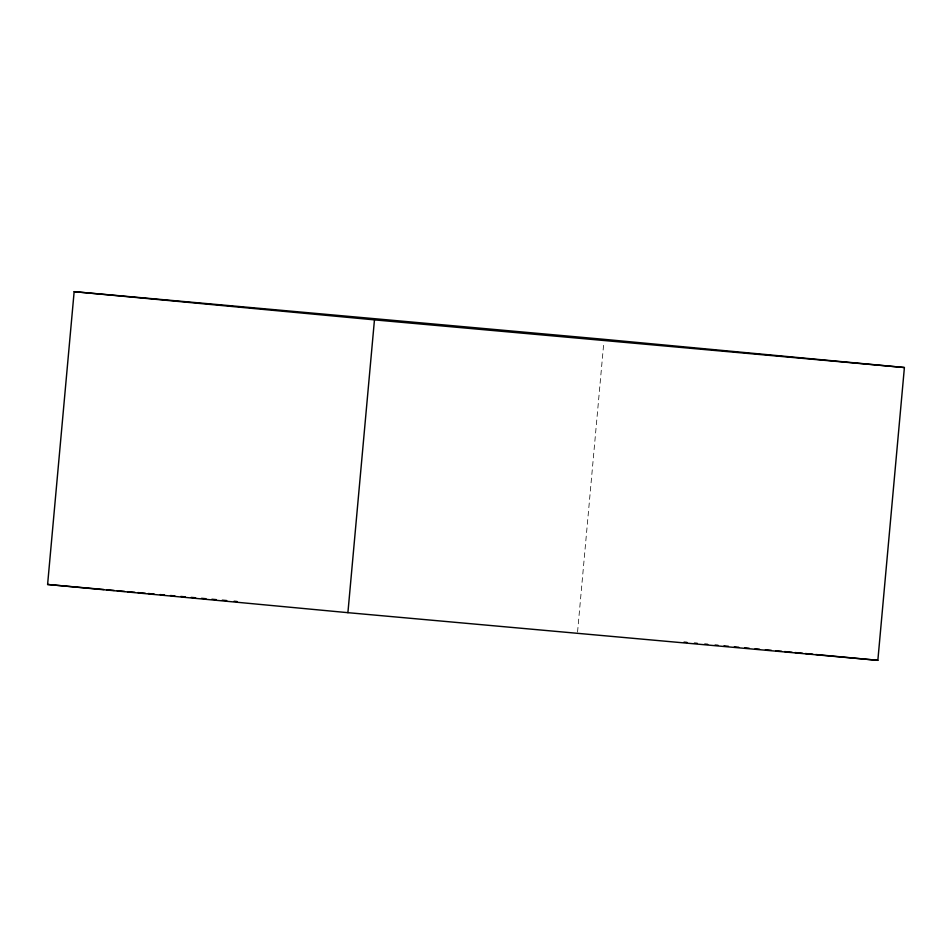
<?xml version="1.0" encoding="UTF-8"?>
<svg xmlns="http://www.w3.org/2000/svg" width="952" height="952" viewBox="0 0 952 952"><rect width="100%" height="100%" fill="white"/><g stroke="black" fill="none" stroke-linecap="round" stroke-linejoin="round"><path stroke-width="0.71" stroke-dasharray="4.76 3.57" d="M577.543 632.128L603.83 342.28"/><path stroke-width="1.43" d="M47.6 584.468L74.149 291.669L604.092 339.328L904.4 367.531L877.851 660.331L347.908 612.672L47.6 584.468L103.851 589.526M347.908 612.672L374.457 319.872L74.149 291.669M374.457 319.872L904.4 367.531M106.814 589.788L114.216 590.454M117.179 590.716L124.569 591.382M127.532 591.656L134.934 592.322M137.897 592.584L145.299 593.251M148.262 593.512L154.176 594.048M160.103 594.583L164.541 594.976M170.468 595.512L174.906 595.916M180.82 596.44L185.271 596.845M191.185 597.38L195.624 597.773M201.55 598.308L205.989 598.713M211.915 599.236L216.354 599.641M222.268 600.177L226.719 600.569M234.121 601.236L237.072 601.509M684.06 642.124L687.011 642.41M694.413 643.1L697.364 643.373M704.766 644.076L707.729 644.349M715.119 645.039L718.082 645.325M723.996 645.884L728.435 646.301M734.349 646.848L738.788 647.265M744.702 647.824L749.141 648.241M755.067 648.8L759.506 649.216M765.42 649.764L771.334 650.323M775.773 650.74L781.687 651.299M784.65 651.573L792.052 652.275M795.003 652.548L802.405 653.239M805.356 653.524L812.758 654.214M815.721 654.5L877.851 660.331"/></g></svg>
